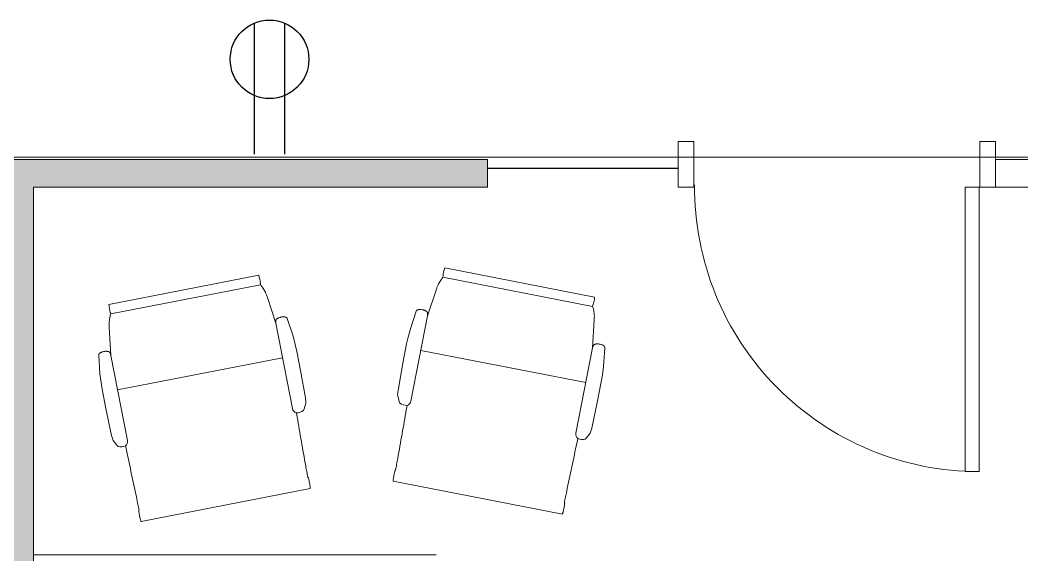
# Model space of a CAD drawing. Header units: inches. Extents: x 385 to 2249, y -1773 to -36.
# Drawn here: x 1811.5 to 1937.6, y -1618.3 to -1550.9 of the extents above; entities that cross this region are included whole.
import ezdxf

# ---------------------------------------------------------------- set-up
doc = ezdxf.new("R2010")
doc.units = ezdxf.units.IN
doc.header["$MEASUREMENT"] = 0
for name, color, linetype, lineweight in [('A-ANNO-NOTE', 131, 'Continuous', 30), ('A-DETL-THIN', 151, 'Continuous', 9), ('A-DOOR', 31, 'Continuous', 13), ('A-DOOR-FRAM', 31, 'Continuous', 20), ('A-GLAZ', 151, 'Continuous', 13), ('A-WALL-PATT', 111, 'Continuous', 13), ('I-FURN', 30, 'Continuous', 9), ('I-FURN-PNLS', 30, 'Continuous', 9), ('I-WALL', 2, 'Continuous', 13)]:
    doc.layers.add(name, color=color, linetype=linetype, lineweight=lineweight)

# ---------------------------------------------------------------- blocks, each defined once
blk = doc.blocks.new('Zira Wksta 11 - Type 2-V140-Level 6 POWER _ SIGNAL')
at = {"layer": 'I-FURN-PNLS'}
for p, q in [((-51, 0), (-0.29, 0)), ((-0.29, 0), (-51, 0))]:
    blk.add_line(p, q, dxfattribs=at)
blk = doc.blocks.new('HermanMiller_Collection_Eames_AluminumGroup_LoungeChairSwivel - Arms Swivel Base-V138-Level 6 POWER _ SIGNAL')
at = {"layer": 'I-FURN'}
for p, q in [((-4.59, 12.38), (-6.94, 12.09)), ((-3.51, 12.46), (-4.59, 12.38)), ((-2.64, 12.49), (-3.51, 12.46)), ((-0.18, 12.49), (-2.64, 12.49)), ((3.32, 12.43), (-0.18, 12.49)), ((3.84, 12.38), (3.32, 12.43)), ((3.99, 12.34), (3.84, 12.38)), ((4.64, 12.01), (3.99, 12.34)), ((4.83, 11.89), (4.64, 12.01)), ((-6.61, 10.58), (-10.12, 10.12)), ((-6.94, 10.64), (-6.61, 10.58)), ((-6.61, 10.58), (4.33, 10.58)), ((-2.19, -10.58), (-2.19, 10.58)), ((13.22, 10.86), (13.22, 10.83)), ((14.64, -10.85), (14.64, 10.85)), ((-12.96, 9.61), (-12.96, -9.61)), ((-11.95, 9.59), (-11.95, 9.63)), ((-11.76, 9.6), (-11.95, 9.59)), ((-11.76, 9.6), (-11.76, -9.6)), ((-11.95, -9.63), (-11.95, -9.59)), ((-11.95, -9.59), (-11.76, -9.6)), ((-10.12, -10.12), (-6.61, -10.58)), ((-6.61, -10.58), (-6.94, -10.64)), ((-6.61, -10.58), (4.33, -10.58)), ((13.22, -10.83), (13.22, -10.86)), ((-6.94, -12.09), (-4.59, -12.38)), ((-4.59, -12.38), (-3.51, -12.46)), ((-3.51, -12.46), (-2.64, -12.49)), ((-2.64, -12.49), (-0.18, -12.49)), ((-0.18, -12.49), (3.32, -12.43)), ((3.32, -12.43), (3.84, -12.38)), ((3.84, -12.38), (3.99, -12.34)), ((3.99, -12.34), (4.64, -12.01)), ((4.64, -12.01), (4.83, -11.89))]:
    blk.add_line(p, q, dxfattribs=at)
at = {"layer": 'I-FURN', "flags": 128}
for points in [[(5.52, 10.95), (5.23, 10.95), (4.94, 10.96)], [(4.94, -10.96), (5.23, -10.95), (5.52, -10.95)]]:
    blk.add_lwpolyline(points, dxfattribs=at)
at = {"layer": 'I-FURN'}
for centre, radius, start, end in [((3.68, 11.28), 1.3, 345.8347, 28.1255), ((4.33, 11.27), 0.69, 270, 332.7502), ((-12.38, 5.3), 4.35, 84.2936, 97.7064), ((-12.38, -5.3), 4.35, 262.2936, 275.7064), ((4.33, -11.27), 0.69, 27.2498, 90), ((3.68, -11.28), 1.3, 331.8745, 14.1653)]:
    blk.add_arc(centre, radius, start, end, dxfattribs=at)
for points, knots in [([(-6.94, 12.09), (-6.95, 12.09), (-6.97, 12.09), (-6.99, 12.08), (-7, 12.08), (-7.02, 12.07), (-7.03, 12.06), (-7.05, 12.05), (-7.05, 12.04), (-7.06, 12.04), (-7.07, 12.03), (-7.08, 12.02), (-7.09, 12.01), (-7.1, 12), (-7.11, 11.98), (-7.12, 11.97), (-7.13, 11.96), (-7.14, 11.94), (-7.15, 11.92), (-7.16, 11.9), (-7.18, 11.85), (-7.21, 11.77), (-7.23, 11.66), (-7.25, 11.52), (-7.26, 11.37), (-7.25, 11.23), (-7.24, 11.11), (-7.22, 11.02), (-7.2, 10.95), (-7.18, 10.9), (-7.17, 10.87), (-7.16, 10.85), (-7.15, 10.83), (-7.14, 10.81), (-7.13, 10.8), (-7.12, 10.78), (-7.11, 10.77), (-7.11, 10.76), (-7.1, 10.74), (-7.09, 10.73), (-7.08, 10.72), (-7.07, 10.71), (-7.06, 10.7), (-7.05, 10.69), (-7.03, 10.68), (-7.02, 10.67), (-7, 10.66), (-6.99, 10.65), (-6.96, 10.65), (-6.95, 10.65), (-6.94, 10.64)], [0, 0, 0, 0, 0.020833, 0.03125, 0.041667, 0.052083, 0.0625, 0.072917, 0.078125, 0.083333, 0.088542, 0.09375, 0.104167, 0.114583, 0.125, 0.135417, 0.145833, 0.15625, 0.166667, 0.1875, 0.208333, 0.25, 0.333333, 0.416667, 0.5, 0.583333, 0.666667, 0.708333, 0.75, 0.78125, 0.796875, 0.8125, 0.828125, 0.835938, 0.84375, 0.859375, 0.867188, 0.875, 0.882812, 0.890625, 0.90625, 0.914062, 0.917969, 0.921875, 0.9375, 0.953125, 0.957031, 0.96875, 0.984375, 1, 1, 1, 1]), ([(13.34, 10.88), (13.32, 10.88), (13.29, 10.88), (13.27, 10.88), (13.25, 10.88), (13.23, 10.87), (13.22, 10.87), (13.22, 10.87), (13.22, 10.86)], [0, 0, 0, 0, 0.25, 0.375, 0.5, 0.625, 0.75, 1, 1, 1, 1]), ([(14.64, 10.85), (14.64, 10.85), (14.63, 10.86), (14.6, 10.87), (14.54, 10.87), (14.47, 10.88), (14.38, 10.89), (14.25, 10.89), (13.97, 10.9), (13.61, 10.9), (13.4, 10.89), (13.34, 10.88)], [0, 0, 0, 0, 0.071429, 0.142857, 0.214286, 0.285714, 0.357143, 0.428571, 0.571429, 0.857143, 1, 1, 1, 1]), ([(-6.94, -10.64), (-6.95, -10.65), (-6.97, -10.65), (-6.99, -10.65), (-7, -10.66), (-7.02, -10.67), (-7.03, -10.68), (-7.05, -10.69), (-7.05, -10.69), (-7.06, -10.7), (-7.07, -10.71), (-7.08, -10.72), (-7.08, -10.73), (-7.1, -10.74), (-7.11, -10.76), (-7.12, -10.77), (-7.13, -10.78), (-7.13, -10.8), (-7.15, -10.82), (-7.16, -10.85), (-7.18, -10.89), (-7.2, -10.95), (-7.22, -11.02), (-7.24, -11.11), (-7.26, -11.28), (-7.26, -11.47), (-7.23, -11.66), (-7.21, -11.77), (-7.18, -11.84), (-7.17, -11.87), (-7.16, -11.89), (-7.15, -11.91), (-7.14, -11.93), (-7.13, -11.94), (-7.12, -11.96), (-7.12, -11.97), (-7.11, -11.98), (-7.1, -12), (-7.09, -12.01), (-7.08, -12.02), (-7.07, -12.03), (-7.06, -12.04), (-7.05, -12.05), (-7.03, -12.06), (-7.02, -12.07), (-7, -12.08), (-6.99, -12.08), (-6.96, -12.09), (-6.95, -12.09), (-6.94, -12.09)], [0, 0, 0, 0, 0.020833, 0.03125, 0.041667, 0.052083, 0.0625, 0.072917, 0.078125, 0.083333, 0.088542, 0.09375, 0.104167, 0.114583, 0.125, 0.135417, 0.145833, 0.15625, 0.166667, 0.1875, 0.208333, 0.25, 0.291667, 0.333333, 0.416667, 0.583333, 0.666667, 0.75, 0.78125, 0.796875, 0.8125, 0.828125, 0.835938, 0.84375, 0.859375, 0.867188, 0.875, 0.882812, 0.890625, 0.90625, 0.914062, 0.917969, 0.921875, 0.9375, 0.953125, 0.957031, 0.96875, 0.984375, 1, 1, 1, 1]), ([(13.22, -10.86), (13.22, -10.87), (13.22, -10.87), (13.23, -10.87), (13.25, -10.88), (13.27, -10.88), (13.29, -10.88), (13.32, -10.88), (13.34, -10.88)], [0, 0, 0, 0, 0.25, 0.375, 0.5, 0.625, 0.75, 1, 1, 1, 1]), ([(13.34, -10.88), (13.4, -10.89), (13.54, -10.9), (13.87, -10.9), (14.27, -10.9), (14.52, -10.88), (14.62, -10.86), (14.64, -10.86), (14.64, -10.85)], [0, 0, 0, 0, 0.142857, 0.285714, 0.571429, 0.785714, 0.892857, 1, 1, 1, 1])]:
    blk.add_open_spline(points, degree=3, knots=knots, dxfattribs=at)
for points in [[(-10.12, 10.12), (-10.2, 10.11), (-10.35, 10.09), (-10.55, 10.06), (-10.71, 10.02), (-10.79, 10), (-10.83, 9.99)], [(11.73, 10.84), (10.68, 10.85), (8.59, 10.89), (6.54, 10.92), (5.52, 10.95)], [(13.22, 10.83), (12.96, 10.83), (12.47, 10.83), (11.97, 10.84), (11.73, 10.84)], [(-10.83, 9.99), (-11.02, 9.92), (-11.37, 9.8), (-11.64, 9.67), (-11.76, 9.6)], [(-11.76, -9.6), (-11.64, -9.67), (-11.37, -9.8), (-11.02, -9.92), (-10.83, -9.99)], [(-10.83, -9.99), (-10.79, -10), (-10.71, -10.02), (-10.55, -10.06), (-10.35, -10.09), (-10.2, -10.11), (-10.12, -10.12)], [(5.52, -10.95), (6.54, -10.92), (8.59, -10.89), (10.68, -10.85), (11.73, -10.84)], [(11.73, -10.84), (11.97, -10.84), (12.47, -10.83), (12.96, -10.83), (13.22, -10.83)]]:
    blk.add_open_spline(points, degree=3, dxfattribs=at)
blk = doc.blocks.new('HermanMiller_Collection_Eames_AluminumGroup_LoungeChairSwivel - Arms Swivel Base-V139-Level 6 POWER _ SIGNAL')
at = {"layer": 'I-FURN'}
for p, q in [((-6.94, 12.09), (-4.59, 12.38)), ((-4.59, 12.38), (-3.51, 12.46)), ((-3.51, 12.46), (-2.64, 12.49)), ((-2.64, 12.49), (-0.18, 12.49)), ((-0.18, 12.49), (3.32, 12.43)), ((3.32, 12.43), (3.84, 12.38)), ((3.84, 12.38), (3.99, 12.34)), ((3.99, 12.34), (4.64, 12.01)), ((4.64, 12.01), (4.83, 11.89)), ((-10.12, 10.12), (-6.61, 10.58)), ((-6.61, 10.58), (-6.94, 10.64)), ((-6.61, 10.58), (4.33, 10.58)), ((-2.19, 10.58), (-2.19, -10.58)), ((13.22, 10.83), (13.22, 10.86)), ((14.64, 10.85), (14.64, -10.85)), ((-12.96, -9.61), (-12.96, 9.61)), ((-11.95, 9.63), (-11.95, 9.59)), ((-11.95, 9.59), (-11.76, 9.6)), ((-11.76, -9.6), (-11.76, 9.6)), ((-11.95, -9.59), (-11.95, -9.63)), ((-11.76, -9.6), (-11.95, -9.59)), ((-6.61, -10.58), (-10.12, -10.12)), ((-6.94, -10.64), (-6.61, -10.58)), ((-6.61, -10.58), (4.33, -10.58)), ((13.22, -10.86), (13.22, -10.83)), ((-4.59, -12.38), (-6.94, -12.09)), ((-3.51, -12.46), (-4.59, -12.38)), ((-2.64, -12.49), (-3.51, -12.46)), ((-0.18, -12.49), (-2.64, -12.49)), ((3.32, -12.43), (-0.18, -12.49)), ((3.84, -12.38), (3.32, -12.43)), ((3.99, -12.34), (3.84, -12.38)), ((4.64, -12.01), (3.99, -12.34)), ((4.83, -11.89), (4.64, -12.01))]:
    blk.add_line(p, q, dxfattribs=at)
at = {"layer": 'I-FURN', "flags": 128}
for points in [[(4.94, 10.96), (5.23, 10.95), (5.52, 10.95)], [(5.52, -10.95), (5.23, -10.95), (4.94, -10.96)]]:
    blk.add_lwpolyline(points, dxfattribs=at)
at = {"layer": 'I-FURN'}
for centre, radius, start, end in [((3.68, 11.28), 1.3, 345.8347, 28.1255), ((4.33, 11.27), 0.69, 270, 332.7502), ((-12.38, 5.3), 4.35, 84.2936, 97.7064), ((-12.38, -5.3), 4.35, 262.2936, 275.7064), ((4.33, -11.27), 0.69, 27.2498, 90), ((3.68, -11.28), 1.3, 331.8745, 14.1653)]:
    blk.add_arc(centre, radius, start, end, dxfattribs=at)
for points, knots in [([(-6.94, 10.64), (-6.95, 10.65), (-6.96, 10.65), (-6.99, 10.65), (-7, 10.66), (-7.02, 10.67), (-7.03, 10.68), (-7.05, 10.69), (-7.06, 10.7), (-7.07, 10.71), (-7.08, 10.72), (-7.09, 10.73), (-7.1, 10.74), (-7.11, 10.76), (-7.11, 10.77), (-7.12, 10.78), (-7.13, 10.8), (-7.14, 10.81), (-7.15, 10.83), (-7.16, 10.85), (-7.17, 10.87), (-7.18, 10.9), (-7.2, 10.95), (-7.22, 11.02), (-7.24, 11.11), (-7.25, 11.23), (-7.26, 11.37), (-7.25, 11.52), (-7.23, 11.66), (-7.21, 11.77), (-7.18, 11.85), (-7.16, 11.9), (-7.15, 11.92), (-7.14, 11.94), (-7.13, 11.96), (-7.12, 11.97), (-7.11, 11.98), (-7.1, 12), (-7.09, 12.01), (-7.08, 12.02), (-7.07, 12.03), (-7.06, 12.04), (-7.05, 12.04), (-7.05, 12.05), (-7.03, 12.06), (-7.02, 12.07), (-7, 12.08), (-6.99, 12.08), (-6.97, 12.09), (-6.95, 12.09), (-6.94, 12.09)], [-1, -1, -1, -1, -0.984375, -0.96875, -0.957031, -0.953125, -0.9375, -0.921875, -0.917969, -0.914062, -0.90625, -0.890625, -0.882812, -0.875, -0.867188, -0.859375, -0.84375, -0.835938, -0.828125, -0.8125, -0.796875, -0.78125, -0.75, -0.708333, -0.666667, -0.583333, -0.5, -0.416667, -0.333333, -0.25, -0.208333, -0.1875, -0.166667, -0.15625, -0.145833, -0.135417, -0.125, -0.114583, -0.104167, -0.09375, -0.088542, -0.083333, -0.078125, -0.072917, -0.0625, -0.052083, -0.041667, -0.03125, -0.020833, 0, 0, 0, 0]), ([(13.22, 10.86), (13.22, 10.87), (13.22, 10.87), (13.23, 10.87), (13.25, 10.88), (13.27, 10.88), (13.29, 10.88), (13.32, 10.88), (13.34, 10.88)], [-1, -1, -1, -1, -0.75, -0.625, -0.5, -0.375, -0.25, 0, 0, 0, 0]), ([(13.34, 10.88), (13.4, 10.89), (13.61, 10.9), (13.97, 10.9), (14.25, 10.89), (14.38, 10.89), (14.47, 10.88), (14.54, 10.87), (14.6, 10.87), (14.63, 10.86), (14.64, 10.85), (14.64, 10.85)], [-1, -1, -1, -1, -0.857143, -0.571429, -0.428571, -0.357143, -0.285714, -0.214286, -0.142857, -0.071429, 0, 0, 0, 0]), ([(-6.94, -12.09), (-6.95, -12.09), (-6.96, -12.09), (-6.99, -12.08), (-7, -12.08), (-7.02, -12.07), (-7.03, -12.06), (-7.05, -12.05), (-7.06, -12.04), (-7.07, -12.03), (-7.08, -12.02), (-7.09, -12.01), (-7.1, -12), (-7.11, -11.98), (-7.12, -11.97), (-7.12, -11.96), (-7.13, -11.94), (-7.14, -11.93), (-7.15, -11.91), (-7.16, -11.89), (-7.17, -11.87), (-7.18, -11.84), (-7.21, -11.77), (-7.23, -11.66), (-7.26, -11.47), (-7.26, -11.28), (-7.24, -11.11), (-7.22, -11.02), (-7.2, -10.95), (-7.18, -10.89), (-7.16, -10.85), (-7.15, -10.82), (-7.13, -10.8), (-7.13, -10.78), (-7.12, -10.77), (-7.11, -10.76), (-7.1, -10.74), (-7.08, -10.73), (-7.08, -10.72), (-7.07, -10.71), (-7.06, -10.7), (-7.05, -10.69), (-7.05, -10.69), (-7.03, -10.68), (-7.02, -10.67), (-7, -10.66), (-6.99, -10.65), (-6.97, -10.65), (-6.95, -10.65), (-6.94, -10.64)], [-1, -1, -1, -1, -0.984375, -0.96875, -0.957031, -0.953125, -0.9375, -0.921875, -0.917969, -0.914062, -0.90625, -0.890625, -0.882812, -0.875, -0.867188, -0.859375, -0.84375, -0.835938, -0.828125, -0.8125, -0.796875, -0.78125, -0.75, -0.666667, -0.583333, -0.416667, -0.333333, -0.291667, -0.25, -0.208333, -0.1875, -0.166667, -0.15625, -0.145833, -0.135417, -0.125, -0.114583, -0.104167, -0.09375, -0.088542, -0.083333, -0.078125, -0.072917, -0.0625, -0.052083, -0.041667, -0.03125, -0.020833, 0, 0, 0, 0]), ([(13.34, -10.88), (13.32, -10.88), (13.29, -10.88), (13.27, -10.88), (13.25, -10.88), (13.23, -10.87), (13.22, -10.87), (13.22, -10.87), (13.22, -10.86)], [-1, -1, -1, -1, -0.75, -0.625, -0.5, -0.375, -0.25, 0, 0, 0, 0]), ([(14.64, -10.85), (14.64, -10.86), (14.62, -10.86), (14.52, -10.88), (14.27, -10.9), (13.87, -10.9), (13.54, -10.9), (13.4, -10.89), (13.34, -10.88)], [-1, -1, -1, -1, -0.892857, -0.785714, -0.571429, -0.285714, -0.142857, 0, 0, 0, 0])]:
    blk.add_open_spline(points, degree=3, knots=knots, dxfattribs=at)
for points in [[(-10.83, 9.99), (-10.79, 10), (-10.71, 10.02), (-10.55, 10.06), (-10.35, 10.09), (-10.2, 10.11), (-10.12, 10.12)], [(5.52, 10.95), (6.54, 10.92), (8.59, 10.89), (10.68, 10.85), (11.73, 10.84)], [(11.73, 10.84), (11.97, 10.84), (12.47, 10.83), (12.96, 10.83), (13.22, 10.83)], [(-11.76, 9.6), (-11.64, 9.67), (-11.37, 9.8), (-11.02, 9.92), (-10.83, 9.99)], [(-10.83, -9.99), (-11.02, -9.92), (-11.37, -9.8), (-11.64, -9.67), (-11.76, -9.6)], [(-10.12, -10.12), (-10.2, -10.11), (-10.35, -10.09), (-10.55, -10.06), (-10.71, -10.02), (-10.79, -10), (-10.83, -9.99)], [(11.73, -10.84), (10.68, -10.85), (8.59, -10.89), (6.54, -10.92), (5.52, -10.95)], [(13.22, -10.83), (12.96, -10.83), (12.47, -10.83), (11.97, -10.84), (11.73, -10.84)]]:
    blk.add_open_spline(points, degree=3, dxfattribs=at)
blk = doc.blocks.new('Single Flush - OTJ_SOLIDFLUSH_ALUM-5770997-Level 6 POWER _ SIGNAL')
at = {"layer": 'A-DOOR', "lineweight": 20}
for p, q in [((16.15625, -1.75), (17.90625, -1.75)), ((16.15625, -37.5625), (16.15625, -1.75)), ((17.90625, -1.75), (17.90625, -37.5625)), ((17.90625, -37.5625), (16.15625, -37.5625))]:
    blk.add_line(p, q, dxfattribs=at)
at = {"layer": 'A-DOOR', "lineweight": 9}
blk.add_arc((17.90625, -1.75), 35.8125, 179.5, 270, dxfattribs=at)
at = {"layer": 'A-DOOR-FRAM'}
for p, q in [((-20, 4), (-20, -1.75)), ((-20, 4), (-18, 4)), ((-18, 4), (-18, -1.75)), ((18.000004, 4), (18.000004, -1.75)), ((18.000004, 4), (20.000004, 4)), ((20.000004, 4), (20.000004, -1.75)), ((-20, -1.75), (-18, -1.75)), ((18.000004, -1.75), (20.000004, -1.75))]:
    blk.add_line(p, q, dxfattribs=at)
blk = doc.blocks.new('Frameless opening with glazing - 24_ x 84_-V143-Level 6 POWER _ SIGNAL')
at = {"layer": 'A-GLAZ', "lineweight": 30}
blk.add_line((-13.5, -0.625), (10.5, -0.625), dxfattribs=at)

msp = doc.modelspace()

# ---------------------------------------------------------------- hatches: boundary and pattern name
at = {"layer": 'A-WALL-PATT', "lineweight": 9}
h = msp.add_hatch(color=7, dxfattribs=at)
h.paths.add_polyline_path([(1797.98, -1571.95), (1870.31, -1571.95), (1870.31, -1568.45), (1759.31, -1568.45), (1759.31, -1571.95), (1767.91, -1571.95)], flags=0)
h.paths.add_polyline_path([(1687.31, -1571.95), (1695.31, -1571.95), (1695.31, -1568.45), (1687.31, -1568.45)], flags=0)
h.paths.add_polyline_path([(1964.44, -1571.95), (1964.44, -1568.45), (1961.06, -1568.45), (1961.06, -1571.95)], flags=0)
h.paths.add_polyline_path([(1574.73, -1571.95), (1623.31, -1571.95), (1623.31, -1568.45), (1574.73, -1568.45)], flags=0)
msp.add_hatch(color=7, dxfattribs=at).paths.add_polyline_path([(1809.63, -1719.89), (1813.13, -1719.89), (1813.13, -1571.95), (1809.63, -1571.95), (1809.63, -1717.15)], flags=0)

# ---------------------------------------------------------------- linework, layer by layer
at = {"layer": 'A-ANNO-NOTE'}
for p, q in [((1840.96, -1567.79), (1840.96, -1551.27)), ((1840.96, -1567.79), (1840.96, -1551.27)), ((1844.79, -1567.79), (1844.79, -1551.27))]:
    msp.add_line(p, q, dxfattribs=at)
msp.add_circle((1842.87, -1555.83), 4.95, dxfattribs=at)
at = {"layer": 'A-DETL-THIN'}
msp.add_line((1810.18, -1568.17), (2189.44, -1568.17), dxfattribs=at)
at = {"layer": 'I-WALL', "color": 8, "lineweight": 20}
for p, q in [((1870.31, -1568.45), (1759.31, -1568.45)), ((1870.31, -1571.95), (1870.31, -1568.45)), ((1813.13, -1571.95), (1870.31, -1571.95)), ((1813.13, -1719.89), (1813.13, -1571.95))]:
    msp.add_line(p, q, dxfattribs=at)
at = {"layer": 'I-WALL'}
for p, q in [((1961.06, -1568.45), (1934.31, -1568.45)), ((1934.31, -1568.45), (1934.31, -1571.95)), ((1934.31, -1571.95), (1961.06, -1571.95))]:
    msp.add_line(p, q, dxfattribs=at)

# ---------------------------------------------------------------- block references
at = {"layer": 'A-DOOR'}
msp.add_blockref('Single Flush - OTJ_SOLIDFLUSH_ALUM-5770997-Level 6 POWER _ SIGNAL', (1914.31, -1570.2), dxfattribs=at)
at = {"layer": 'A-GLAZ', "rotation": 180}
msp.add_blockref('Frameless opening with glazing - 24_ x 84_-V143-Level 6 POWER _ SIGNAL', (1880.81, -1570.2), dxfattribs=at)
at = {"layer": 'I-FURN'}
for name, p, rotation in [('HermanMiller_Collection_Eames_AluminumGroup_LoungeChairSwivel - Arms Swivel Base-V138-Level 6 POWER _ SIGNAL', (1871.89, -1596.66), 259.0000000000004), ('HermanMiller_Collection_Eames_AluminumGroup_LoungeChairSwivel - Arms Swivel Base-V139-Level 6 POWER _ SIGNAL', (1834.55, -1597.59), 280.9999999999996), ('Zira Wksta 11 - Type 2-V140-Level 6 POWER _ SIGNAL', (1812.84, -1618.26), 180)]:
    msp.add_blockref(name, p, dxfattribs=dict(at, rotation=rotation))

doc.saveas('drawing.dxf')
